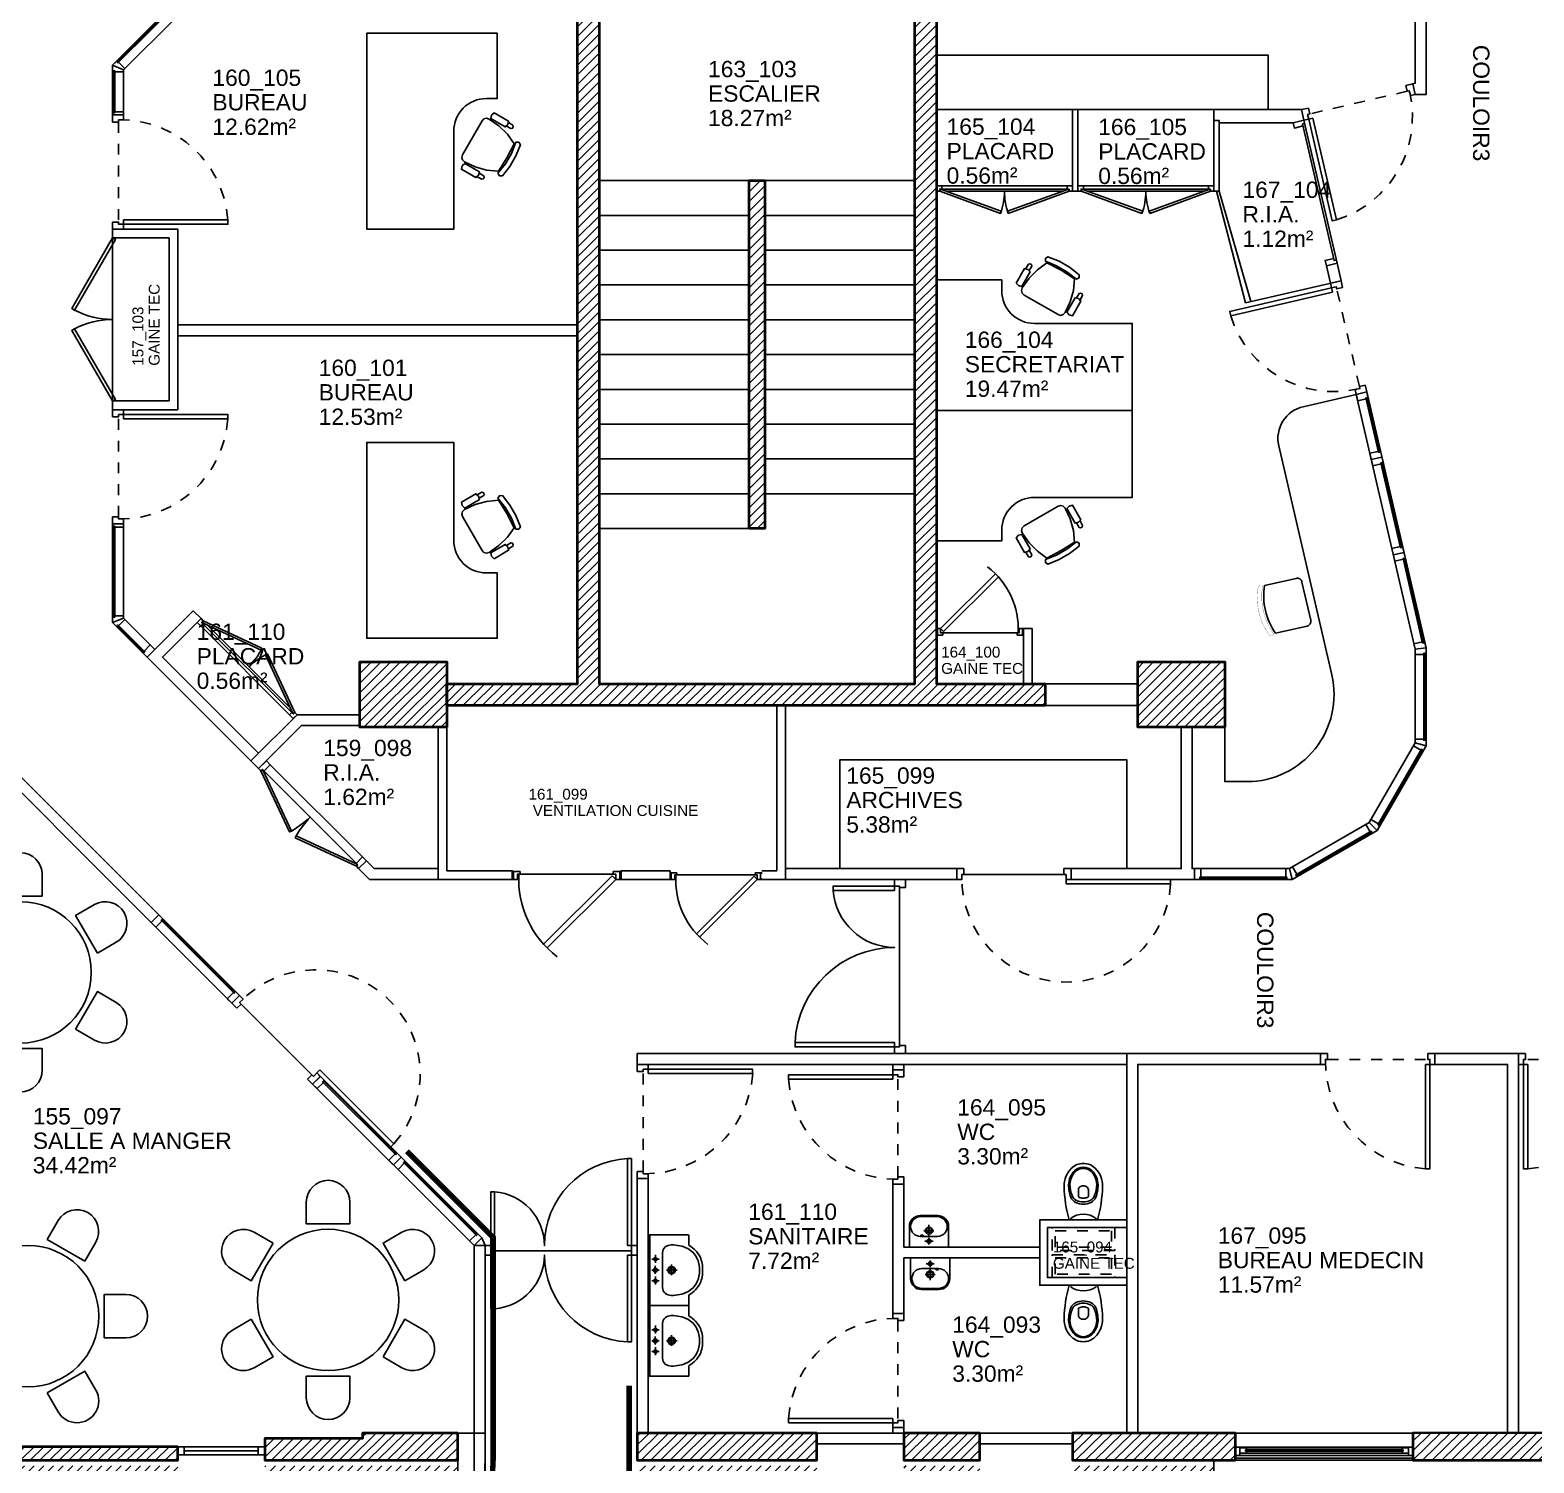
# Model space of a CAD drawing. Header units: metres. Extents: x -8 to 211, y -5 to 120.
# Drawn here: x 155.96 to 169.78, y 92.88 to 106.06 of the extents above; entities that cross this region are included whole.
import ezdxf

# ---------------------------------------------------------------- set-up
doc = ezdxf.new("R2010")
doc.units = ezdxf.units.M
doc.header["$LTSCALE"] = 0.8
doc.header["$MEASUREMENT"] = 0
for name, pattern in [('CACHE2', [0.1875, 0.125, -0.0625]), ('CACHÉ', [0.25, 0.125, -0.125]), ('CENTER', [2, 1.25, -0.25, 0.25, -0.25]), ('CONTINU', [0])]:
    doc.linetypes.add(name, pattern=pattern)
doc.layers.get('0').update_dxf_attribs({"linetype": 'CONTINUOUS'})
for name, color, linetype in [('A-EQTE-SANITAIRE', 5, 'CONTINUOUS'), ('A_ACCÈS', 7, 'CONTINUOUS'), ('A_AGENC', 204, 'CONTINUOUS'), ('A_CHASS', 4, 'CONTINUOUS'), ('A_EQMP', 142, 'CONTINUOUS'), ('A_Etiqu_Gaine', 7, 'CONTINUOUS'), ('A_Etiqu_Gaine_ancien', 7, 'CONTINUOUS'), ('A_Etiqu_Gaine_code', 7, 'CONTINUOUS'), ('A_Etiqu_Local', 7, 'CONTINUOUS'), ('A_Etiqu_Nouveaux locaux', 140, 'CONTINUOUS'), ('A_HACH_STRUC', 7, 'CONTINUOUS'), ('A_MURS_CLOI', 7, 'CONTINUOUS'), ('A_PORT', 7, 'CONTINUOUS'), ('ARchi-Murs porteurs', 7, 'CONTINUOUS'), ('EQuipement-main courante', 181, 'CONTINUOUS'), ('P-PORTE', 5, 'CONTINUOUS'), ('T-pièces 50', 7, 'CONTINUOUS')]:
    doc.layers.add(name, color=color, linetype=linetype)
doc.layers.add('A_MURS_STRU', color=7, linetype='CONTINUOUS', lineweight=40)
doc.layers.add('A_SANI', color=5, linetype='CONTINU', lineweight=0)
doc.styles.add('ARIAL', font='arial.ttf')
doc.styles.add('Attribut', font='arial.ttf')

# ---------------------------------------------------------------- blocks, each defined once
blk = doc.blocks.new('PO-7345D')
at = {"color": 7, "linetype": 'Continuous'}
blk.add_line((-75, 1.5), (-5, 1.5), dxfattribs=at)
at = {"linetype": 'Continuous'}
for points in [[(-5.8, 2.7), (-57.4, 54.3), (-54.6, 57.1), (-3, 5.5)], [(-75, -0.5), (-81, -0.5), (-81, 0), (-80, 0), (-80, 5), (-81, 5), (-81, 5.5), (-77, 5.5), (-77, 1.5), (-75, 1.5)], [(-5, -0.5), (1, -0.5), (1, 0), (0, 0), (0, 5), (1, 5), (1, 5.5), (-3, 5.5), (-3, 1.5), (-5, 1.5)]]:
    blk.add_lwpolyline(points, close=True, dxfattribs=at)
at = {"color": 7, "linetype": 'Continuous'}
blk.add_arc((-3, 5.5), 73.1, 127.1384, 183.1364, dxfattribs=at)
blk = doc.blocks.new('POR-90D')
at = {"color": 0, "linetype": 'ByBlock'}
blk.add_line((-98.5, 5.5), (-6.5, 5.5), dxfattribs=at)
for points in [[(-8.5, 10), (-8.5, 106), (-4.5, 106), (-4.5, 10)], [(-98.5, 0), (-98.5, 5.5), (-100.5, 5.5), (-100.5, 10), (-105, 10), (-105, 0)], [(-6.5, 0), (-6.5, 5.5), (-4.5, 5.5), (-4.5, 10), (0, 10), (0, 0)]]:
    blk.add_lwpolyline(points, close=True)
blk.add_arc((-1.3, 7.1), 99.2, 94.1611, 180.0367, dxfattribs=at)
blk = doc.blocks.new('POR-90180d')
at = {"color": 0}
blk.add_line((-99.5, 5.5), (-6.5, 5.5), dxfattribs=at)
for points in [[(-4.5, 14), (91.5, 14), (91.5, 10), (-4.5, 10)], [(-98.5, 0), (-98.5, 5.5), (-100.5, 5.5), (-100.5, 10), (-105, 10), (-105, 0)], [(-6.5, 0), (-6.5, 5.5), (-4.5, 5.5), (-4.5, 10), (0, 10), (0, 0)]]:
    blk.add_lwpolyline(points, close=True)
at = {"color": 0, "linetype": 'ByBlock'}
blk.add_arc((-4.4, 8.3), 96.1, 3.4084, 180.7675, dxfattribs=at)
blk = doc.blocks.new('1310-fenocb')
at = {"color": 0}
for points in [[(0, 0.1), (1.63, 0.1), (1.63, 0.075), (0, 0.075)], [(0, 0), (1.63, 0), (1.63, 0.075), (0, 0.075)], [(0.04, 0.055), (1.59, 0.055), (1.59, 0.005), (0.04, 0.005)]]:
    blk.add_lwpolyline(points, close=True, dxfattribs=at)
for points in [[(0.04, 0.075), (0.04, 0.075), (0.04, 0.075), (0.04, 0), (0.04, 0), (0.04, 0), (0, 0), (0, 0.075)], [(0.1, 0.005), (0.04, 0.005), (0.04, 0.055), (0.1, 0.055), (0.1, 0.035), (0.09, 0.035), (0.09, 0.025), (0.1, 0.025)], [(0.09, 0.035), (1.54, 0.035), (1.54, 0.025), (0.09, 0.025)], [(1.53, 0.005), (1.59, 0.005), (1.59, 0.055), (1.53, 0.055), (1.53, 0.035), (1.54, 0.035), (1.54, 0.025), (1.53, 0.025)], [(1.59, 0.075), (1.59, 0.075), (1.59, 0.075), (1.59, 0), (1.59, 0), (1.59, 0), (1.63, 0), (1.63, 0.075)]]:
    blk.add_lwpolyline(points, close=True)
blk = doc.blocks.new('TAB-6PLR')
for points in [[(-17.7, 70.6), (-52.3, 50.6), (-62.3, 67.9, -1), (-27.7, 87.9)], [(52.3, 50.6), (17.7, 70.6), (27.7, 87.9, -1), (62.3, 67.9)], [(-70, 20), (-70, -20), (-90, -20, -1), (-90, 20)], [(70, -20), (70, 20), (90, 20, -1), (90, -20)], [(-52.3, -50.6), (-17.7, -70.6), (-27.7, -87.9, -1), (-62.3, -67.9)], [(17.7, -70.6), (52.3, -50.6), (62.3, -67.9, -1), (27.7, -87.9)]]:
    blk.add_lwpolyline(points, format="xyb", close=True)
blk.add_circle((0, 0), 65)
blk = doc.blocks.new('wcKEO2441p')
at = {"layer": 'A-EQTE-SANITAIRE', "linetype": 'CACHE2'}
for points in [[(-28, 28.8), (-7, 28.8), (-7, -28.8), (-28, -28.8)], [(-25, 25.8), (-10, 25.8), (-10, -25.8), (-25, -25.8)]]:
    blk.add_lwpolyline(points, close=True, dxfattribs=at)
at = {"layer": 'A-EQTE-SANITAIRE'}
for points in [[(47.6, -10.9, 0.196315), (52, 0, 0.196315), (47.6, 10.8, 0.20619), (30.7, 17.7, 0.059274), (0, 13.1), (0, -13.1, 0.059274), (30.7, -17.7, 0.20619)], [(48.4, 0, 0.196315), (45.2, 8, 0.194716), (32.4, 13.5, 0.100159), (20.8, 11.5, 0.190957), (16.1, 7.1, 0.111183), (14.5, 0, 0.111183), (16.1, -7.1, 0.190957), (20.8, -11.5, 0.100159), (32.4, -13.5, 0.194716), (45.2, -8, 0.196315)], [(47.4, 0, 0.196315), (44.4, 7.2, 0.194716), (32.8, 12.3, 0.100159), (22.3, 10.4, 0.190957), (18, 6.4, 0.111183), (16.5, 0, 0.111183), (18, -6.4, 0.190957), (22.3, -10.4, 0.100159), (32.8, -12.3, 0.194716), (44.4, -7.2, 0.196315)], [(31.4, 0, 0.165079), (30.3, 3.3, 0.233189), (27.8, 4.6), (21.7, 4.6, 0.298217), (20.8, 4, 0.103244), (20, 0, 0.103244), (20.8, -4, 0.298217), (21.7, -4.6), (27.8, -4.6, 0.233189), (30.3, -3.3, 0.165079)]]:
    blk.add_lwpolyline(points, format="xyb", close=True, dxfattribs=at)
blk.add_arc((-13.7, 0), 19, 321.0392, 38.9608, dxfattribs=at)
blk = doc.blocks.new('POR-140T')
at = {"color": 0}
blk.add_line((152.5, 5.5), (7.5, 5.5), dxfattribs=at)
for points in [[(10, 101.5), (10, 10), (6, 10), (6, 101.5)], [(150, 10), (150, 66.5), (154, 66.5), (154, 10)], [(7.5, 0), (7.5, 5.5), (6, 5.5), (6, 10), (0, 10), (0, 0)], [(152.5, 0), (152.5, 5.5), (154, 5.5), (154, 10), (160, 10), (160, 0)]]:
    blk.add_lwpolyline(points, close=True)
blk.add_lwpolyline([(150, 66.5, 0.391403), (97.5, 10, 0.400855), (10, 101.5)], format="xyb", dxfattribs=at)
blk = doc.blocks.new('SIEG-45')
at = {"const_width": 0.2}
blk.add_lwpolyline([(-22.3, -8.6, -0.197611), (22.3, -8.6, 0.668153), (22.3, -4.4, 0.198931), (-22.3, -4.4, 0.668153)], format="xyb", close=True, dxfattribs=at)
blk.add_lwpolyline([(-22.5, -10.6, -0.2), (22.5, -10.6), (22.5, -40.3, -0.414214), (18, -44.8), (-18, -44.8, -0.414214), (-22.5, -40.3)], format="xyb", close=True)
blk = doc.blocks.new('FAU-60')
for points in [[(-16.5, -6.3), (-5.5, -4.8), (5.5, -4.8), (16.5, -6.3), (17.8, -4), (16.5, -1.6), (5.5, 0), (-5.5, 0), (-16.5, -1.6), (-17.8, -4)], [(20.3, -42.4), (22.1, -40.6), (22.7, -38.2), (21.7, -27.3), (19, -16.8), (14.5, -6.9), (-0.1, -6.3), (-14.7, -6.9), (-19.2, -16.8), (-21.9, -27.3), (-22.8, -38.2), (-22.2, -40.6), (-20.5, -42.4), (-18.1, -43), (17.9, -43)], [(-23.9, -37.2), (-23.9, -21.8), (-27, -20.9), (-30.1, -21.8), (-30.1, -37.2), (-27, -38.1)], [(29.9, -37.2), (29.9, -21.8), (26.8, -20.9), (23.7, -21.8), (23.7, -37.2), (26.8, -38.1)]]:
    blk.add_lwpolyline(points, close=True)
for points in [[(-25.1, -21.2), (-25.1, -16.5), (-26.2, -15.5), (-27.7, -15.4), (-28.8, -16.5), (-28.8, -21.2)], [(28.7, -21.2), (28.7, -16.5), (27.6, -15.5), (26.1, -15.4), (25, -16.5), (25, -21.2)], [(29.9, -21.8), (26.8, -20.9)]]:
    blk.add_lwpolyline(points)
blk = doc.blocks.new('BU-180g')
blk.add_lwpolyline([(70, 80), (-20, 80), (-20, 0), (160, 0), (160, 120), (100, 120), (100, 110, -0.414214)], format="xyb", close=True)
at = {"rotation": 30.00941236793711}
blk.add_blockref('FAU-60', (42.4, 134.4), dxfattribs=at)
blk = doc.blocks.new('LM-p1016')
at = {"layer": 'A-EQTE-SANITAIRE', "linetype": 'CENTER'}
for p, q in [((14.2, -5.5), (21.8, -5.5)), ((18, -2.3), (18, -8.6)), ((18, -10.4), (18, -20.9)), ((13.4, -15.1), (22.7, -15.1))]:
    blk.add_line(p, q, dxfattribs=at)
at = {"layer": 'A-EQTE-SANITAIRE', "flags": 128}
for points in [[(0, -19), (0, 0), (36, 0), (36, -19, -0.415498), (26, -29), (10, -29, -0.414214)], [(10.3, -28, -1), (10.3, -9.8), (25.8, -9.8, -1), (25.8, -28)]]:
    blk.add_lwpolyline(points, format="xyb", close=True, dxfattribs=at)
at = {"layer": 'A-EQTE-SANITAIRE', "linetype": 'Continuous', "lineweight": 0}
for radius in [3.4, 2.3]:
    blk.add_circle((18, -15.1), radius, dxfattribs=at)
at = {"layer": 'A-EQTE-SANITAIRE'}
blk.add_circle((18, -5.5), 1.77, dxfattribs=at)
blk.add_ellipse((24.5, -10.7), major_axis=(1.3, 0), ratio=0.254718, start_param=0, end_param=6.28318, dxfattribs=at)
blk = doc.blocks.new('A_Etiqu_Local')
at = {"style": 'Attribut', "flags": 1}
for tag, p in [('CODE_HOPITAL', (-0.446, 1.632)), ('CODE_SITE', (-0.446, 1.407)), ('CODE_BATIMENT', (-0.446, 1.182)), ('CODE_SECTEUR', (-0.446, 0.957)), ('CODE_ETAGE', (-0.446, 0.732)), ('NOM_NORMALISE', (-0.446, -0.843)), ('SECTEUR_ACTIVITE', (-0.446, -1.068)), ('SOUS_SECTEUR_ACTIVITE', (-0.446, -1.293)), ('VOLUME', (-0.446, -1.518)), ('SERVICE', (-0.446, -1.743)), ('CODE_UG', (-0.446, -1.968)), ('CODE_UA', (-0.446, -2.193)), ('CODE_POLE', (-0.446, -2.418)), ('OCCUPANT_EXTERNE', (-0.446, -2.643)), ('DISPONIBILITE', (-0.446, -2.868)), ('ACCES_HANDICAPES', (-0.446, -3.093)), ('NATURE_SOL', (-0.446, -3.318)), ('RISQUE_LABORATOIRE', (-0.446, -3.543)), ('AMIANTE', (-0.446, -3.768))]:
    blk.add_attdef(tag, p, '', height=0.15, dxfattribs=at)
at = {"layer": 'A_Etiqu_Local', "style": 'Attribut'}
for tag, p in [('CODE_PIECE', (-0.446, 0.282)), ('NOM_USAGE', (-0.446, 0.057)), ('SURFACE', (-0.446, -0.168))]:
    blk.add_attdef(tag, p, '', height=0.15, dxfattribs=at)
blk = doc.blocks.new('A_Etiqu_Gaine')
at = {"style": 'Attribut', "flags": 1}
for tag, p in [('CODE_HOPITAL', (-0.432, 0.865)), ('CODE_SITE', (-0.432, 0.715)), ('CODE_BATIMENT', (-0.432, 0.565)), ('CODE_SECTEUR', (-0.432, 0.415)), ('CODE_ETAGE', (-0.432, 0.265)), ('NOM_NORMALISE', (-0.432, -0.335)), ('SECTEUR_ACTIVITE', (-0.432, -0.485)), ('SOUS_SECTEUR_ACTIVITE', (-0.432, -0.635)), ('SURFACE', (-0.432, -0.785)), ('CODE_UG', (-0.432, -0.935)), ('CODE_POLE', (-0.432, -1.085)), ('AMIANTE', (-0.432, -1.235))]:
    blk.add_attdef(tag, p, '', height=0.1, dxfattribs=at)
at = {"layer": 'A_Etiqu_Gaine', "style": 'Attribut'}
blk.add_attdef('NOM_USAGE', (-0.432, -0.185), '', height=0.1, dxfattribs=at)
at = {"layer": 'A_Etiqu_Gaine_ancien', "style": 'Attribut'}
blk.add_attdef('CODE_PIECE_ANCIEN', (-0.432, 0.115), '', height=0.1, dxfattribs=at)
at = {"layer": 'A_Etiqu_Gaine_code', "style": 'Attribut'}
blk.add_attdef('CODE_PIECE', (-0.432, -0.035), '', height=0.1, dxfattribs=at)
blk = doc.blocks.new('LA-PRIp1202')
at = {"layer": 'A-EQTE-SANITAIRE'}
blk.add_line((32.4, -1.4), (-32.5, -1.4), dxfattribs=at)
at = {"layer": 'A-EQTE-SANITAIRE', "linetype": 'CENTER'}
for p, q in [((-13.2, -6.6), (-5.9, -6.6)), ((-9.9, -3.4), (-9.9, -10.2)), ((-3.3, -6.5), (4, -6.5)), ((0, -3.3), (0, -10)), ((6.8, -6.6), (14, -6.6)), ((10.1, -3.4), (10.1, -10.2)), ((-4.7, -21.5), (5.6, -21.5)), ((0, -16.9), (0, -26.6))]:
    blk.add_line(p, q, dxfattribs=at)
at = {"layer": 'A-EQTE-SANITAIRE', "flags": 128}
for points in [[(0, -50, -0.115914), (-12.1, -47.7, -0.128629), (-22.8, -37.8, 0.219026), (-23.9, -37.4), (-31.9, -37.4, -0.414214), (-32.5, -36.8), (-32.5, -0.3, -0.414214), (-32.2, 0), (0, 0), (32.2, 0, -0.414214), (32.5, -0.3), (32.5, -36.8, -0.414214), (31.9, -37.4), (23.9, -37.4, 0.219026), (22.8, -37.8, -0.128629), (12.1, -47.7, -0.115914)], [(0, -47.3, -0.110863), (-11.1, -44.8, -0.157188), (-19.8, -36.3, -0.123361), (-23.2, -21.2, -0.177945), (-21.3, -15.7, -0.218594), (-16, -13.1), (0, -13.1), (16, -13.1, -0.218594), (21.3, -15.7, -0.177945), (23.2, -21.2, -0.123361), (19.8, -36.3, -0.157188), (11.1, -44.8, -0.110863)]]:
    blk.add_lwpolyline(points, format="xyb", close=True, dxfattribs=at)
at = {"layer": 'A-EQTE-SANITAIRE'}
for centre, radius in [((-9.9, -6.6), 1.5), ((0, -6.5), 1.82), ((10.1, -6.6), 1.5), ((0, -21.5), 3.48), ((0, -21.5), 2.19)]:
    blk.add_circle(centre, radius, dxfattribs=at)

msp = doc.modelspace()

# ---------------------------------------------------------------- hatches: boundary and pattern name
at = {"layer": 'A_HACH_STRUC'}
h = msp.add_hatch(dxfattribs=at)
h.set_pattern_fill('ANSI31', color=8, scale=0.5, angle=359.76959, style=0)
h.paths.add_polyline_path([(159.791, 99.849), (159.791, 100.049), (160.991, 100.049), (160.991, 106.549), (164.291, 106.549), (164.291, 100.049), (165.291, 100.049), (165.291, 99.849)])
h.paths.add_polyline_path([(164.091, 106.349), (161.191, 106.349), (161.191, 100.049), (164.091, 100.049)], flags=16)
h.paths.add_polyline_path([(159.791, 99.649), (158.991, 99.649), (158.991, 100.249), (159.791, 100.249)])
h.paths.add_polyline_path([(166.941, 99.649), (166.141, 99.649), (166.141, 100.249), (166.941, 100.249)])
h.paths.add_polyline_path([(160.991, 106.549), (159.691, 106.549), (159.691, 106.349), (160.991, 106.349)])
h = msp.add_hatch(dxfattribs=at)
h.set_pattern_fill('ANSI31', color=8, scale=0.5, angle=359.76959, style=0)
h.paths.add_polyline_path([(162.568, 101.476), (162.568, 104.675), (162.713, 104.675), (162.713, 101.476)])
h = msp.add_hatch(dxfattribs=at)
h.set_pattern_fill('ANSI31', color=8, scale=0.5, angle=359.76959, style=0)
h.paths.add_polyline_path([(157.316, 92.859), (153.816, 92.859), (153.816, 92.659), (157.316, 92.659)])
h.paths.add_polyline_path([(157.316, 93.034), (153.816, 93.034), (153.816, 92.909), (157.316, 92.909)])
h.paths.add_polyline_path([(159.891, 92.859), (158.116, 92.859), (158.116, 92.659), (159.016, 92.659), (159.016, 92.609), (159.891, 92.609)])
h.paths.add_polyline_path([(159.891, 93.159), (159.016, 93.159), (159.016, 93.109), (158.116, 93.109), (158.116, 92.909), (159.016, 92.909), (159.891, 92.909)])
h = msp.add_hatch(dxfattribs=at)
h.set_pattern_fill('ANSI31', color=8, scale=0.5, angle=359.7696, style=0)
h.set_pattern_definition([(44.7696, (161.541204, 92.609484), (-0.0440161, 0.04437154), [])])
h.paths.add_polyline_path([(163.191, 93.109), (163.191, 93.159), (161.541, 93.159), (161.541, 92.909), (163.191, 92.909)])
h.paths.add_polyline_path([(163.191, 92.809), (163.191, 92.859), (161.541, 92.859), (161.541, 92.709), (161.641, 92.709), (163.191, 92.709)])
h.paths.add_polyline_path([(164.691, 93.109), (164.691, 93.159), (163.991, 93.159), (163.991, 93.059), (163.991, 92.909), (164.691, 92.909)])
h.paths.add_polyline_path([(164.691, 92.809), (164.691, 92.859), (163.991, 92.859), (163.991, 92.709), (164.341, 92.709), (164.691, 92.709)])
h.paths.add_polyline_path([(167.041, 93.159), (165.541, 93.159), (165.541, 93.059), (165.541, 92.909), (167.041, 92.909)])
h.paths.add_polyline_path([(166.841, 92.859), (165.541, 92.859), (165.541, 92.609), (166.841, 92.609)])
h = msp.add_hatch(dxfattribs=at)
h.set_pattern_fill('ANSI31', color=8, scale=0.5, angle=359.7696, style=0)
h.set_pattern_definition([(44.7696, (168.671457, 92.90948), (-0.0440161, 0.04437154), [])])
h.paths.add_polyline_path([(174.461, 93.16), (169.641, 93.16), (169.641, 93.16), (169.541, 93.16), (168.671, 93.159), (168.671, 92.909), (174.461, 92.909)])

# ---------------------------------------------------------------- linework, layer by layer
at = {"layer": 'A_ACCÈS', "color": 8, "linetype": 'Continuous'}
for p, q in [((161.191, 104.675), (162.568, 104.675)), ((164.091, 104.675), (162.713, 104.675)), ((161.191, 104.355), (162.568, 104.355)), ((164.091, 104.355), (162.713, 104.355)), ((161.191, 104.036), (162.568, 104.036)), ((164.091, 104.036), (162.713, 104.036)), ((161.191, 103.716), (162.568, 103.716)), ((164.091, 103.716), (162.713, 103.716)), ((161.191, 103.396), (162.568, 103.396)), ((164.091, 103.396), (162.713, 103.396)), ((161.191, 103.076), (162.568, 103.076)), ((164.091, 103.076), (162.713, 103.076)), ((161.191, 102.756), (162.568, 102.756)), ((164.091, 102.756), (162.713, 102.756)), ((161.191, 102.436), (162.568, 102.436)), ((164.091, 102.436), (162.713, 102.436)), ((161.191, 102.116), (162.568, 102.116)), ((164.091, 102.116), (162.713, 102.116)), ((161.191, 101.796), (162.568, 101.796)), ((164.091, 101.796), (162.713, 101.796)), ((161.191, 101.476), (162.568, 101.476))]:
    msp.add_line(p, q, dxfattribs=at)
at = {"layer": 'A_AGENC', "color": 8}
for p, q in [((165.452, 104.578), (164.379, 104.578)), ((166.752, 104.578), (165.679, 104.578)), ((156.717, 102.649), (156.717, 104.149)), ((157.592, 100.585), (158.351, 99.826)), ((158.166, 99.304), (159.05, 98.42))]:
    msp.add_line(p, q, dxfattribs=at)
for points in [[(165.541, 104.628), (164.291, 104.628), (164.291, 104.578), (164.321, 104.578), (164.321, 104.598), (165.511, 104.598)], [(164.341, 104.598), (164.341, 104.628)], [(165.491, 104.598), (165.491, 104.628)], [(165.541, 104.628), (165.541, 104.578), (165.511, 104.578), (165.511, 104.598)], [(166.841, 104.628), (165.591, 104.628), (165.591, 104.578), (165.621, 104.578), (165.621, 104.598), (166.811, 104.598)], [(165.641, 104.628), (165.641, 104.598)], [(166.791, 104.598), (166.791, 104.628)], [(166.841, 104.628), (166.841, 104.578), (166.811, 104.578), (166.811, 104.598)], [(158.343, 99.764), (158.378, 99.728), (158.414, 99.764), (158.392, 99.785), (158.378, 99.771), (158.364, 99.785)], [(158.11, 99.247), (158.166, 99.304), (158.131, 99.339), (158.06, 99.269), (158.081, 99.247), (158.096, 99.262), (158.972, 98.385)], [(159.015, 98.456), (158.958, 98.399)], [(159.05, 98.42), (158.979, 98.349), (158.958, 98.371), (158.972, 98.385)]]:
    msp.add_lwpolyline(points, dxfattribs=at)
for points in [[(164.321, 104.578), (164.88, 104.374), (164.887, 104.393), (164.327, 104.597)], [(164.951, 104.374), (165.511, 104.578), (165.504, 104.597), (164.945, 104.393)], [(165.621, 104.578), (166.18, 104.374), (166.187, 104.393), (165.627, 104.597)], [(166.251, 104.374), (166.811, 104.578), (166.804, 104.597), (166.245, 104.393)], [(156.717, 104.149), (156.743, 104.134), (156.368, 103.485), (156.342, 103.5)], [(156.717, 102.649), (156.743, 102.664), (156.368, 103.313), (156.342, 103.298)], [(157.53, 100.577), (158.343, 99.764), (158.364, 99.785), (157.551, 100.598)], [(158.09, 100.375), (157.551, 100.626), (157.543, 100.608), (158.082, 100.357)], [(158.392, 99.785), (158.141, 100.324), (158.123, 100.316), (158.374, 99.776)], [(158.081, 99.247), (158.343, 98.686), (158.362, 98.694), (158.099, 99.256)], [(158.958, 98.371), (158.396, 98.633), (158.405, 98.651), (158.967, 98.389)]]:
    msp.add_lwpolyline(points, close=True, dxfattribs=at)
for points in [[(164.88, 104.374, 0.087489), (164.916, 104.578, 0.087489), (164.951, 104.374)], [(166.18, 104.374, 0.087489), (166.216, 104.578, 0.087489), (166.251, 104.374)], [(156.368, 103.485, 0.121489), (156.717, 103.399, 0.121489), (156.368, 103.313)], [(158.141, 100.324, 0.087489), (157.972, 100.206, 0.087489), (158.09, 100.375)], [(158.405, 98.651, -0.053027), (158.534, 98.823, -0.053027), (158.362, 98.694)]]:
    msp.add_lwpolyline(points, format="xyb", dxfattribs=at)
at = {"layer": 'A_CHASS', "color": 8}
for points in [[(157.316, 92.959), (157.376, 92.959), (157.376, 93.034), (157.316, 93.034)], [(158.056, 92.959), (158.116, 92.959), (158.116, 93.034), (158.056, 93.034)]]:
    msp.add_lwpolyline(points, close=True, dxfattribs=at)
for points in [[(157.316, 93.034), (158.116, 93.034)], [(158.116, 92.959), (157.316, 92.959)], [(158.056, 92.997), (157.376, 92.997)]]:
    msp.add_lwpolyline(points, dxfattribs=at)
at = {"layer": 'A_EQMP', "color": 8, "linetype": 'Continuous'}
msp.add_lwpolyline([(167.341, 105.328), (167.341, 105.828), (164.291, 105.828), (164.291, 105.328)], close=True, dxfattribs=at)
msp.add_lwpolyline([(168.149, 102.709), (167.662, 102.596, 0.414214), (167.437, 102.237), (167.925, 100.13, -0.482513), (167.146, 99.149), (166.941, 99.149), (166.941, 99.649)], format="xyb", dxfattribs=at)
msp.add_lwpolyline([(166.141, 99.849), (162.902, 99.849), (162.902, 98.349), (163.402, 98.349), (163.402, 99.349), (166.041, 99.349), (166.041, 98.349), (166.541, 98.349), (166.541, 99.649)], dxfattribs=at)
at = {"layer": 'A_MURS_CLOI', "color": 8}
for p, q in [((167.571, 105.208), (166.891, 105.208)), ((167.646, 105.328), (167.341, 105.328)), ((167.571, 105.208), (167.668, 105.231)), ((167.668, 105.231), (167.646, 105.328)), ((167.875, 103.893), (167.973, 103.915)), ((167.875, 103.893), (167.912, 103.732)), ((168.01, 103.755), (167.973, 103.915)), ((167.133, 103.552), (168.01, 103.755)), ((166.041, 96.649), (161.541, 96.649)), ((161.541, 96.549), (161.541, 96.649)), ((161.641, 96.549), (166.041, 96.549)), ((161.541, 93.159), (161.541, 95.499)), ((161.641, 93.159), (161.641, 95.499)), ((160.141, 93.159), (159.891, 93.159)), ((161.541, 93.159), (161.641, 93.159))]:
    msp.add_line(p, q, dxfattribs=at)
for points in [[(168.791, 110.408), (168.791, 105.467), (168.691, 105.467), (168.669, 105.565), (168.691, 105.57), (168.691, 110.408)], [(166.841, 105.328), (166.841, 104.578), (166.891, 104.578), (166.891, 105.228), (166.841, 105.228)], [(166.866, 104.578), (167.133, 103.552)], [(167.182, 103.563), (166.891, 104.578)], [(157.236, 102.649), (156.717, 102.649), (156.717, 102.569), (157.316, 102.569), (157.316, 104.229), (156.717, 104.229), (156.717, 104.149), (157.236, 104.149), (157.236, 102.649)], [(157.316, 103.349), (160.991, 103.349), (160.991, 103.249), (157.316, 103.249)], [(157.989, 99.339), (157.035, 100.294), (157.459, 100.718), (157.53, 100.648), (157.176, 100.294), (158.06, 99.41)], [(164.478, 98.249), (162.684, 98.249), (162.902, 98.249), (162.902, 99.849), (162.822, 99.849), (162.822, 98.329), (162.684, 98.329)], [(157.071, 97.853), (155.275, 99.649), (155.317, 99.749), (157.142, 97.924), (157.071, 97.853)], [(160.391, 98.249), (160.391, 98.329), (159.791, 98.329), (159.791, 99.649), (159.711, 99.649), (159.711, 98.249)], [(159.711, 98.349), (159.121, 98.349), (159.05, 98.42), (158.979, 98.349), (159.079, 98.249), (160.391, 98.249)], [(162.902, 98.349), (164.478, 98.349), (164.478, 98.249)], [(166.141, 93.159), (166.041, 93.159), (166.041, 96.649), (167.822, 96.649), (167.822, 96.549), (166.141, 96.549), (166.141, 93.159)], [(163.99, 96.549), (163.99, 96.499), (163.891, 96.499), (163.891, 96.549)], [(166.041, 94.519), (165.241, 94.519), (165.241, 95.119), (166.041, 95.119)], [(166.041, 95.049), (165.311, 95.049), (165.311, 94.589), (166.041, 94.589)], [(163.991, 93.159), (163.991, 93.209), (163.891, 93.209), (163.891, 93.159)], [(160.041, 92.921), (160.041, 93.159)], [(160.041, 93.159), (160.041, 92.918)], [(160.141, 93.087), (160.141, 93.159)], [(160.041, 92.01), (160.041, 91.64), (160.141, 91.64), (160.141, 92.919)]]:
    msp.add_lwpolyline(points, dxfattribs=at)
for points in [[(165.541, 105.328), (165.541, 104.578), (165.591, 104.578), (165.591, 105.328)], [(165.17, 100.556), (165.09, 100.556), (165.09, 100.049), (165.17, 100.049)], [(165.291, 99.849), (165.291, 100.049), (166.141, 100.049), (166.141, 99.849)], [(158.991, 99.664), (158.455, 99.664), (158.06, 99.269), (157.989, 99.339), (158.414, 99.764), (158.991, 99.764)], [(165.528, 98.349), (165.528, 98.249), (166.662, 98.249), (166.662, 98.349), (166.641, 98.349), (166.641, 99.649), (166.541, 99.649), (166.541, 98.349)], [(161.843, 98.329), (161.391, 98.329), (161.391, 98.249), (161.843, 98.249)], [(168.872, 96.549), (168.872, 96.649), (169.641, 96.649), (169.641, 93.16), (169.541, 93.16), (169.541, 96.549)], [(163.991, 94.769), (165.241, 94.769), (165.241, 94.869), (163.991, 94.869), (163.991, 95.449), (163.891, 95.449), (163.891, 94.259), (163.991, 94.259)], [(163.991, 93.159), (163.991, 93.059), (163.191, 93.059), (163.191, 93.159)], [(165.541, 93.159), (165.541, 93.059), (164.691, 93.059), (164.691, 93.159)]]:
    msp.add_lwpolyline(points, close=True, dxfattribs=at)
msp.add_lwpolyline([(160.141, 94.883), (160.141, 92.921, -0.074461), (159.957, 91.69), (159.863, 91.726, 0.074022), (160.041, 92.921), (160.041, 94.883)], format="xyb", close=True, dxfattribs=at)
msp.add_lwpolyline([(159.891, 93.159), (159.891, 92.609), (160.029, 92.609, 0.019009)], format="xyb", dxfattribs=at)
at = {"layer": 'A_MURS_STRU', "color": 8}
for points in [[(159.791, 99.849), (159.791, 100.049), (160.991, 100.049), (160.991, 106.549), (160.991, 106.549), (160.991, 106.549), (160.991, 106.549), (160.991, 106.549), (164.291, 106.549), (164.291, 106.549), (164.291, 106.549), (164.291, 106.549), (164.291, 106.549), (164.291, 100.049), (165.291, 100.049), (165.291, 99.849)], [(164.091, 106.349), (161.191, 106.349), (161.191, 100.049), (164.091, 100.049)], [(162.568, 101.476), (162.568, 104.675), (162.713, 104.675), (162.713, 101.476)], [(159.891, 93.159), (159.016, 93.159), (159.016, 93.109), (158.116, 93.109), (158.116, 92.909), (159.891, 92.909)], [(174.461, 93.16), (168.671, 93.159), (168.671, 92.909), (174.461, 92.909)], [(157.316, 93.034), (153.816, 93.034), (153.816, 92.909), (157.316, 92.909)]]:
    msp.add_lwpolyline(points, close=True, dxfattribs=at)
at = {"layer": 'A_MURS_STRU', "color": 8, "linetype": 'Continuous'}
for points in [[(159.791, 99.649), (158.991, 99.649), (158.991, 100.249), (159.791, 100.249)], [(166.941, 99.649), (166.141, 99.649), (166.141, 100.249), (166.941, 100.249)]]:
    msp.add_lwpolyline(points, close=True, dxfattribs=at)
at = {"layer": 'A_MURS_STRU', "color": 8}
for points in [[(163.191, 93.159), (161.541, 93.159), (161.541, 92.909), (163.191, 92.909), (163.191, 93.159)], [(164.691, 93.159), (163.991, 93.159), (163.991, 92.909), (164.691, 92.909), (164.691, 93.159)], [(167.041, 92.909), (167.041, 93.159), (165.541, 93.159), (165.541, 92.909), (167.041, 92.909)]]:
    msp.add_lwpolyline(points, dxfattribs=at)
at = {"layer": 'A_PORT', "color": 8}
msp.add_line((160.194, 94.835), (161.487, 94.835), dxfattribs=at)
for points in [[(160.229, 95.377, -0.391403), (160.687, 94.883, -0.400855), (161.452, 95.683)], [(160.229, 94.302, 0.391403), (160.687, 94.796, 0.400855), (161.452, 93.997)]]:
    msp.add_lwpolyline(points, format="xyb", dxfattribs=at)
for points in [[(161.487, 94.883), (161.487, 95.683), (161.452, 95.683), (161.452, 94.883), (161.539, 94.883)], [(160.229, 94.796), (160.141, 94.796), (160.141, 94.883), (160.194, 94.883), (160.194, 94.835)], [(160.229, 94.796), (160.229, 94.302), (160.194, 94.302), (160.194, 94.835)], [(161.487, 94.835), (161.487, 93.997), (161.452, 93.997), (161.452, 94.796), (161.539, 94.796)], [(161.487, 94.883), (161.487, 94.835)], [(161.539, 94.796), (161.539, 94.883)]]:
    msp.add_lwpolyline(points, dxfattribs=at)
msp.add_lwpolyline([(160.229, 94.883), (160.229, 95.377), (160.194, 95.377), (160.194, 94.883)], close=True, dxfattribs=at)
at = {"layer": 'ARchi-Murs porteurs', "color": 8}
msp.add_lwpolyline([(166.841, 92.909), (166.841, 67.799), (166.991, 67.799), (166.991, 92.689), (174.511, 92.689), (174.511, 118.199)], dxfattribs=at)
msp.add_lwpolyline([(167.041, 93.159), (168.671, 93.159), (168.671, 92.909), (167.041, 92.909)], close=True, dxfattribs=at)
at = {"layer": 'EQuipement-main courante', "color": 8, "const_width": 0.05}
msp.add_lwpolyline([(159.422, 95.75), (160.216, 94.956), (160.216, 92.921, -0.34117), (157.022, 88.785), (155.005, 88.257)], format="xyb", dxfattribs=at)
msp.add_lwpolyline([(161.466, 93.596), (161.466, 92.709)], dxfattribs=at)
at = {"layer": 'P-PORTE', "color": 8}
msp.add_line((168.504, 101.175), (168.477, 101.292), dxfattribs=at)
for points in [[(156.717, 105.736), (157.686, 106.704), (157.757, 106.633), (156.817, 105.694)], [(156.759, 105.764), (157.658, 106.661), (157.665, 106.654), (156.766, 105.757)], [(156.727, 105.686), (156.727, 105.299), (156.737, 105.299), (156.737, 105.686)], [(168.387, 102.082), (168.567, 101.302), (168.557, 101.3), (168.377, 102.079)], [(156.717, 100.612), (156.717, 101.519), (156.817, 101.519), (156.817, 100.653)], [(156.727, 100.662), (156.727, 101.499), (156.737, 101.499), (156.737, 100.662)], [(157.551, 100.626), (157.537, 100.612), (157.551, 100.598), (157.53, 100.577), (157.494, 100.612), (157.53, 100.648)], [(156.759, 100.583), (157.006, 100.336), (157.014, 100.343), (156.766, 100.59)], [(168.781, 100.329), (168.781, 99.529), (168.771, 99.529), (168.771, 100.329)], [(168.758, 99.441), (168.358, 98.748), (168.349, 98.753), (168.749, 99.446)], [(168.293, 98.683), (167.6, 98.283), (167.595, 98.292), (168.288, 98.692)], [(166.662, 98.249), (167.562, 98.249), (167.535, 98.349), (166.662, 98.349)], [(157.885, 97.182), (157.142, 97.924), (157.071, 97.853), (157.814, 97.111)], [(157.842, 97.21), (157.17, 97.882), (157.163, 97.875), (157.835, 97.203)], [(160.069, 94.982), (159.398, 95.654), (159.391, 95.647), (160.062, 94.975)], [(160.041, 94.883), (160.112, 94.954), (160.141, 94.883)]]:
    msp.add_lwpolyline(points, close=True, dxfattribs=at)
for points in [[(156.773, 105.764), (156.83, 105.707), (156.817, 105.694), (156.717, 105.736), (156.759, 105.778), (156.766, 105.771)], [(156.717, 105.736), (156.717, 105.279), (156.817, 105.279), (156.817, 105.694)], [(156.717, 105.736), (156.717, 105.676), (156.727, 105.676)], [(156.737, 105.676), (156.817, 105.676), (156.817, 105.694)], [(156.737, 105.309), (156.817, 105.309), (156.817, 105.279), (156.717, 105.279), (156.717, 105.309), (156.727, 105.309)], [(167.66, 105.178), (167.582, 105.159), (167.571, 105.208), (167.668, 105.231)], [(167.942, 103.96), (167.864, 103.942), (167.875, 103.893), (167.973, 103.915), (167.668, 105.231)], [(167.675, 105.201), (167.655, 105.197)], [(167.655, 105.197), (167.946, 103.94), (167.966, 103.945)], [(167.801, 104.569), (167.82, 104.573)], [(168.247, 102.732), (168.791, 100.379), (168.691, 100.367), (168.149, 102.709)], [(168.149, 102.709), (168.247, 102.732)], [(168.241, 102.669), (168.163, 102.651), (168.149, 102.709), (168.247, 102.732), (168.26, 102.673), (168.25, 102.671)], [(168.248, 102.681), (168.364, 102.179), (168.355, 102.177), (168.238, 102.679)], [(168.248, 102.681), (168.238, 102.679)], [(168.352, 102.186), (168.274, 102.168)], [(168.301, 102.052), (168.274, 102.168)], [(168.372, 102.191), (168.362, 102.189)], [(168.372, 102.191), (168.399, 102.074), (168.389, 102.072)], [(168.288, 102.11), (168.385, 102.133)], [(168.385, 102.133), (168.288, 102.11)], [(168.379, 102.07), (168.301, 102.052)], [(156.737, 101.489), (156.817, 101.489), (156.817, 101.519), (156.717, 101.519), (156.717, 101.489), (156.727, 101.489)], [(168.555, 101.31), (168.477, 101.292)], [(168.588, 101.256), (168.491, 101.233)], [(168.491, 101.233), (168.588, 101.256)], [(168.575, 101.314), (168.565, 101.312)], [(168.575, 101.314), (168.602, 101.197), (168.592, 101.195)], [(168.59, 101.205), (168.77, 100.425), (168.76, 100.423), (168.58, 101.202)], [(168.59, 101.205), (168.58, 101.202)], [(168.582, 101.193), (168.504, 101.175)], [(156.737, 100.672), (156.817, 100.672), (156.817, 100.653), (156.717, 100.612), (156.717, 100.672), (156.727, 100.672)], [(156.717, 100.612), (157.035, 100.294), (157.105, 100.365), (156.817, 100.653)], [(156.773, 100.583), (156.83, 100.64), (156.817, 100.653)], [(156.717, 100.612), (156.759, 100.569), (156.766, 100.576)], [(157.006, 100.35), (157.063, 100.407), (157.105, 100.365), (157.035, 100.294), (156.992, 100.336), (156.999, 100.343)], [(168.758, 100.433), (168.68, 100.415), (168.691, 100.367)], [(168.791, 100.379), (168.791, 99.479), (168.691, 99.506), (168.691, 100.367)], [(168.771, 100.319), (168.691, 100.319), (168.691, 100.367), (168.791, 100.379), (168.791, 100.319), (168.781, 100.319)], [(168.791, 100.379), (168.778, 100.437), (168.768, 100.435)], [(168.771, 99.539), (168.691, 99.539), (168.691, 99.506), (168.791, 99.479), (168.791, 99.539), (168.781, 99.539)], [(168.791, 99.479), (168.341, 98.699), (168.268, 98.773), (168.691, 99.506)], [(168.744, 99.437), (168.675, 99.477), (168.691, 99.506)], [(168.791, 99.479), (168.761, 99.427), (168.753, 99.432)], [(167.535, 98.349), (168.268, 98.773)], [(168.279, 98.687), (168.239, 98.756), (168.268, 98.773)], [(168.354, 98.761), (168.285, 98.801), (168.268, 98.773), (168.341, 98.699), (168.371, 98.751), (168.363, 98.756)], [(168.341, 98.699), (167.562, 98.249)], [(168.341, 98.699), (168.289, 98.669), (168.284, 98.678)], [(166.722, 98.269), (166.722, 98.349), (166.662, 98.349), (166.662, 98.249), (166.722, 98.249), (166.722, 98.259)], [(167.502, 98.269), (167.502, 98.349), (167.535, 98.349)], [(167.604, 98.297), (167.564, 98.366), (167.535, 98.349), (167.562, 98.249), (167.614, 98.279), (167.609, 98.288)], [(166.712, 98.259), (167.512, 98.259), (167.512, 98.269), (166.712, 98.269)], [(166.712, 98.259), (166.712, 98.269)], [(167.562, 98.249), (167.502, 98.249), (167.502, 98.259)], [(157.17, 97.867), (157.114, 97.811), (157.071, 97.853), (157.142, 97.924), (157.184, 97.882), (157.177, 97.875)], [(157.828, 97.21), (157.771, 97.153), (157.814, 97.111), (157.885, 97.182), (157.842, 97.224), (157.835, 97.217)], [(160.112, 94.954), (158.627, 96.439), (158.556, 96.368), (160.041, 94.883)], [(158.655, 96.383), (158.599, 96.326), (158.556, 96.368), (158.627, 96.439), (158.669, 96.397), (158.662, 96.39), (158.655, 96.397)], [(159.327, 95.725), (158.655, 96.397), (158.648, 96.39), (159.32, 95.718)], [(159.313, 95.725), (159.256, 95.668), (159.299, 95.626), (159.369, 95.697)], [(159.369, 95.697), (159.299, 95.626)], [(159.412, 95.654), (159.327, 95.739), (159.32, 95.732)], [(159.327, 95.725), (159.32, 95.718)], [(159.398, 95.64), (159.341, 95.584), (159.299, 95.626)], [(159.412, 95.654), (159.405, 95.647)], [(160.055, 94.982), (159.999, 94.926), (160.041, 94.883), (160.112, 94.954), (160.069, 94.997), (160.062, 94.99)], [(160.041, 94.883), (160.112, 94.954)]]:
    msp.add_lwpolyline(points, dxfattribs=at)

# ---------------------------------------------------------------- block references
at = {"layer": 'A_AGENC', "color": 8, "xscale": -0.009753597561569904, "yscale": 0.009753597561569904, "zscale": 0.009753597561585515}
msp.add_blockref('PO-7345D', (164.3, 100.502), dxfattribs=at)
at = {"layer": 'A_AGENC', "color": 8, "rotation": 180}
for p, xscale, yscale, zscale in [((161.379, 98.317), -0.01219515853657072, 0.01219515853657072, 0.01219515853658544), ((162.674, 98.306), -0.01025568292683943, 0.01025568292683943, 0.0102556829268292)]:
    msp.add_blockref('PO-7345D', p, dxfattribs=dict(at, xscale=xscale, yscale=yscale, zscale=zscale))
at = {"layer": 'A_CHASS', "color": 8, "rotation": 180}
msp.add_blockref('1310-fenocb', (168.671, 93.029), dxfattribs=at)
at = {"layer": 'A_EQMP', "color": 8, "linetype": 'Continuous'}
for name, p, xscale, yscale, zscale, rotation in [('BU-180g', (159.053, 104.43), -0.009999999999990905, 0.009999999999990905, 0.01, 270), ('BU-180g', (165.891, 102.562), 0.009999999999990905, 0.009999999999990905, 0.009999999999990905, 180), ('BU-180g', (159.053, 102.068), 0.009999999999990905, 0.009999999999990905, 0.009999999999990905, 270), ('SIEG-45', (167.255, 100.708), 0.009999999999982571, 0.009999999999982571, 0.009999999999982571, 103.0316602102126), ('TAB-6PLR', (155.871, 97.395), 0.009999999999990905, 0.009999999999990905, 0.009999999999990905, 270), ('TAB-6PLR', (155.94, 94.234), 0.0100000000000143, 0.0100000000000143, 0.0100000000000143, 299.9999999999226), ('TAB-6PLR', (158.698, 94.383), 0.009999999999990905, 0.009999999999990905, 0.009999999999990905, 270)]:
    msp.add_blockref(name, p, dxfattribs=dict(at, xscale=xscale, yscale=yscale, zscale=zscale, rotation=rotation))
at = {"layer": 'A_EQMP', "color": 8, "linetype": 'Continuous', "xscale": -0.009999999999990905, "yscale": 0.009999999999990905, "zscale": 0.01}
msp.add_blockref('BU-180g', (165.891, 102.562), dxfattribs=at)
at = {"layer": 'A_Etiqu_Gaine', "color": 8, "rotation": 90}
msp.add_blockref('A_Etiqu_Gaine', (156.965, 103.405), dxfattribs=at).add_auto_attribs({'CODE_PIECE': '157_103', 'NOM_USAGE': 'GAINE TEC'})
at = {"layer": 'A_Etiqu_Gaine', "color": 8}
msp.add_blockref('A_Etiqu_Gaine', (160.973, 99.018), dxfattribs=at).add_auto_attribs({'CODE_PIECE': '161_099', 'NOM_USAGE': ' VENTILATION CUISINE'})
at = {"layer": 'A_Etiqu_Local', "color": 8}
ref = msp.add_blockref('A_Etiqu_Local', (162.637, 105.344), dxfattribs=at)
ref.add_attrib('CODE_PIECE', '163_103', (162.191, 105.626), dxfattribs={"height": 0.15, "style": 'Attribut'})
ref.add_attrib('NOM_USAGE', 'ESCALIER', (162.191, 105.401), dxfattribs={"height": 0.15, "style": 'Attribut'})
ref.add_attrib('SURFACE', '18.27m²', (162.191, 105.176), dxfattribs={"height": 0.15, "style": 'Attribut'})
ref = msp.add_blockref('A_Etiqu_Local', (158.081, 105.264), dxfattribs=at)
ref.add_attrib('CODE_PIECE', '160_105', (157.635, 105.546), dxfattribs={"height": 0.15, "style": 'Attribut'})
ref.add_attrib('NOM_USAGE', 'BUREAU', (157.635, 105.321), dxfattribs={"height": 0.15, "style": 'Attribut'})
ref.add_attrib('SURFACE', '12.62m²', (157.635, 105.096), dxfattribs={"height": 0.15, "style": 'Attribut'})
ref = msp.add_blockref('A_Etiqu_Local', (164.997, 102.855), dxfattribs=at)
ref.add_attrib('CODE_PIECE', '166_104', (164.551, 103.137), dxfattribs={"height": 0.15, "style": 'Attribut'})
ref.add_attrib('NOM_USAGE', 'SECRETARIAT', (164.551, 102.912), dxfattribs={"height": 0.15, "style": 'Attribut'})
ref.add_attrib('SURFACE', '19.47m²', (164.551, 102.687), dxfattribs={"height": 0.15, "style": 'Attribut'})
ref = msp.add_blockref('A_Etiqu_Local', (159.058, 102.597), dxfattribs=at)
ref.add_attrib('CODE_PIECE', '160_101', (158.612, 102.879), dxfattribs={"height": 0.15, "style": 'Attribut'})
ref.add_attrib('NOM_USAGE', 'BUREAU', (158.612, 102.654), dxfattribs={"height": 0.15, "style": 'Attribut'})
ref.add_attrib('SURFACE', '12.53m²', (158.612, 102.429), dxfattribs={"height": 0.15, "style": 'Attribut'})
ref = msp.add_blockref('A_Etiqu_Local', (157.936, 100.17), dxfattribs=at)
ref.add_attrib('CODE_PIECE', '161_110', (157.49, 100.452), dxfattribs={"height": 0.15, "style": 'Attribut'})
ref.add_attrib('NOM_USAGE', 'PLACARD', (157.49, 100.227), dxfattribs={"height": 0.15, "style": 'Attribut'})
ref.add_attrib('SURFACE', '0.56m²', (157.49, 100.002), dxfattribs={"height": 0.15, "style": 'Attribut'})
ref = msp.add_blockref('A_Etiqu_Local', (163.909, 98.848), dxfattribs=at)
ref.add_attrib('CODE_PIECE', '165_099', (163.462, 99.13), dxfattribs={"height": 0.15, "style": 'Attribut'})
ref.add_attrib('NOM_USAGE', 'ARCHIVES', (163.462, 98.905), dxfattribs={"height": 0.15, "style": 'Attribut'})
ref.add_attrib('SURFACE', '5.38m²', (163.462, 98.68), dxfattribs={"height": 0.15, "style": 'Attribut'})
ref = msp.add_blockref('A_Etiqu_Local', (164.929, 95.797), dxfattribs=at)
ref.add_attrib('CODE_PIECE', '164_095', (164.482, 96.079), dxfattribs={"height": 0.15, "style": 'Attribut'})
ref.add_attrib('NOM_USAGE', 'WC', (164.482, 95.854), dxfattribs={"height": 0.15, "style": 'Attribut'})
ref.add_attrib('SURFACE', '3.30m²', (164.482, 95.629), dxfattribs={"height": 0.15, "style": 'Attribut'})
ref = msp.add_blockref('A_Etiqu_Local', (156.431, 95.715), dxfattribs=at)
ref.add_attrib('CODE_PIECE', '155_097', (155.984, 95.997), dxfattribs={"height": 0.15, "style": 'Attribut'})
ref.add_attrib('NOM_USAGE', 'SALLE A MANGER', (155.984, 95.772), dxfattribs={"height": 0.15, "style": 'Attribut'})
ref.add_attrib('SURFACE', '34.42m²', (155.984, 95.547), dxfattribs={"height": 0.15, "style": 'Attribut'})
ref = msp.add_blockref('A_Etiqu_Local', (163.007, 94.837), dxfattribs=at)
ref.add_attrib('CODE_PIECE', '161_110', (162.561, 95.119), dxfattribs={"height": 0.15, "style": 'Attribut'})
ref.add_attrib('NOM_USAGE', 'SANITAIRE', (162.561, 94.894), dxfattribs={"height": 0.15, "style": 'Attribut'})
ref.add_attrib('SURFACE', '7.72m²', (162.561, 94.669), dxfattribs={"height": 0.15, "style": 'Attribut'})
ref = msp.add_blockref('A_Etiqu_Local', (167.324, 94.618), dxfattribs=at)
ref.add_attrib('CODE_PIECE', '167_095', (166.877, 94.9), dxfattribs={"height": 0.15, "style": 'Attribut'})
ref.add_attrib('NOM_USAGE', 'BUREAU MEDECIN', (166.877, 94.675), dxfattribs={"height": 0.15, "style": 'Attribut'})
ref.add_attrib('SURFACE', '11.57m²', (166.877, 94.45), dxfattribs={"height": 0.15, "style": 'Attribut'})
ref = msp.add_blockref('A_Etiqu_Local', (164.882, 93.799), dxfattribs=at)
ref.add_attrib('CODE_PIECE', '164_093', (164.436, 94.081), dxfattribs={"height": 0.15, "style": 'Attribut'})
ref.add_attrib('NOM_USAGE', 'WC', (164.436, 93.856), dxfattribs={"height": 0.15, "style": 'Attribut'})
ref.add_attrib('SURFACE', '3.30m²', (164.436, 93.631), dxfattribs={"height": 0.15, "style": 'Attribut'})
at = {"layer": 'A_Etiqu_Nouveaux locaux', "color": 8}
ref = msp.add_blockref('A_Etiqu_Local', (164.83, 104.815), dxfattribs=at)
ref.add_attrib('CODE_PIECE', '165_104', (164.384, 105.097), dxfattribs={"layer": 'A_Etiqu_Local', "height": 0.15, "style": 'Attribut'})
ref.add_attrib('NOM_USAGE', 'PLACARD', (164.384, 104.872), dxfattribs={"layer": 'A_Etiqu_Local', "height": 0.15, "style": 'Attribut'})
ref.add_attrib('SURFACE', '0.56m²', (164.384, 104.647), dxfattribs={"layer": 'A_Etiqu_Local', "height": 0.15, "style": 'Attribut'})
ref = msp.add_blockref('A_Etiqu_Local', (166.225, 104.812), dxfattribs=at)
ref.add_attrib('CODE_PIECE', '166_105', (165.778, 105.094), dxfattribs={"layer": 'A_Etiqu_Local', "height": 0.15, "style": 'Attribut'})
ref.add_attrib('NOM_USAGE', 'PLACARD', (165.778, 104.869), dxfattribs={"layer": 'A_Etiqu_Local', "color": 7, "height": 0.15, "style": 'Attribut'})
ref.add_attrib('SURFACE', '0.56m²', (165.778, 104.644), dxfattribs={"layer": 'A_Etiqu_Local', "height": 0.15, "style": 'Attribut'})
ref = msp.add_blockref('A_Etiqu_Local', (167.55, 104.234), dxfattribs=at)
ref.add_attrib('CODE_PIECE', '167_104', (167.104, 104.516), dxfattribs={"layer": 'A_Etiqu_Local', "color": 7, "height": 0.15, "style": 'Attribut'})
ref.add_attrib('NOM_USAGE', 'R.I.A.', (167.104, 104.291), dxfattribs={"layer": 'A_Etiqu_Local', "color": 7, "height": 0.15, "style": 'Attribut'})
ref.add_attrib('SURFACE', '1.12m²', (167.104, 104.066), dxfattribs={"layer": 'A_Etiqu_Local', "height": 0.15, "style": 'Attribut'})
for p, values in [((164.766, 100.325), {'CODE_PIECE': '164_100', 'NOM_USAGE': 'GAINE TEC'}), ((165.793, 94.855), {'CODE_PIECE': '165_094', 'NOM_USAGE': 'GAINE TEC'})]:
    msp.add_blockref('A_Etiqu_Gaine', p, dxfattribs=at).add_auto_attribs(values)
ref = msp.add_blockref('A_Etiqu_Local', (159.1, 99.103), dxfattribs=at)
ref.add_attrib('CODE_PIECE', '159_098', (158.654, 99.384), dxfattribs={"layer": 'A_Etiqu_Local', "height": 0.15, "style": 'Attribut'})
ref.add_attrib('NOM_USAGE', 'R.I.A.', (158.654, 99.159), dxfattribs={"layer": 'A_Etiqu_Local', "height": 0.15, "style": 'Attribut'})
ref.add_attrib('SURFACE', '1.62m²', (158.654, 98.934), dxfattribs={"layer": 'A_Etiqu_Local', "height": 0.15, "style": 'Attribut'})
at = {"layer": 'A_PORT', "color": 8, "linetype": 'CACHÉ'}
for name, p, xscale, yscale, zscale, rotation in [('POR-90D', (167.646, 105.328), 0.01000000000001667, 0.01000000000001667, 0.01000000000001667, 193.0316602103346), ('POR-90D', (156.717, 104.229), 0.009999999999990905, 0.009999999999990905, 0.009999999999990905, 270), ('POR-90D', (168.01, 103.755), 0.009999999999982571, 0.009999999999982571, 0.009999999999982571, 103.0316602102126), ('POR-90D', (156.717, 102.569), -0.009999999999990905, 0.009999999999990905, 0.01, 270), ('POR-90180d', (165.528, 98.349), -0.009999999999990905, 0.009999999999990905, 0.01, 180), ('POR-140T', (164.006, 96.649), 0.009999999999990905, 0.009999999999990905, 0.009999999999990905, 90), ('POR-90180d', (158.556, 96.368), 0.009999999999998474, 0.009999999999998474, 0.009999999999998474, 315.0000000004606), ('POR-90D', (168.872, 96.649), -0.009999999999990905, 0.009999999999990905, 0.01, 180), ('POR-90D', (169.641, 96.649), 0.009999999999990905, 0.009999999999990905, 0.009999999999990905, 180), ('POR-90D', (161.541, 96.549), -0.009999999999990905, 0.009999999999990905, 0.01, 270), ('POR-90D', (163.991, 96.499), 0.009999999999990905, 0.009999999999990905, 0.009999999999990905, 90), ('POR-90D', (163.991, 93.209), -0.009999999999990905, 0.009999999999990905, 0.01, 90)]:
    msp.add_blockref(name, p, dxfattribs=dict(at, xscale=xscale, yscale=yscale, zscale=zscale, rotation=rotation))
at = {"layer": 'A_SANI', "color": 8}
for name, p, xscale, yscale, zscale, rotation in [('wcKEO2441p', (165.641, 95.119), 0.009999999999990905, 0.009999999999990905, 0.009999999999990905, 90), ('LM-p1016', (164.402, 94.869), 0.009999999999990905, 0.009999999999990905, 0.009999999999990905, 180.0000000003257), ('LA-PRIp1202', (161.641, 94.657), 0.01000000000000512, 0.01000000000000512, 0.01000000000000512, 90), ('wcKEO2441p', (165.641, 94.519), 0.009999999999990905, 0.009999999999990905, 0.009999999999990905, 270), ('LA-PRIp1202', (161.641, 94.007), 0.01000000000000512, 0.01000000000000512, 0.01000000000000512, 90)]:
    msp.add_blockref(name, p, dxfattribs=dict(at, xscale=xscale, yscale=yscale, zscale=zscale, rotation=rotation))
at = {"layer": 'A_SANI', "color": 8, "xscale": 0.009999999999990905, "yscale": 0.009999999999990905, "zscale": 0.009999999999990905}
msp.add_blockref('LM-p1016', (164.053, 94.769), dxfattribs=at)

# ---------------------------------------------------------------- texts
at = {"layer": 'T-pièces 50', "color": 8, "char_height": 0.15, "width": 2.4927, "attachment_point": 5, "rotation": 270, "style": 'ARIAL'}
for insert in [(169.298, 105.388), (167.312, 97.416)]:
    msp.add_mtext('COULOIR3', dxfattribs=dict(at, insert=insert))

doc.saveas('drawing.dxf')
